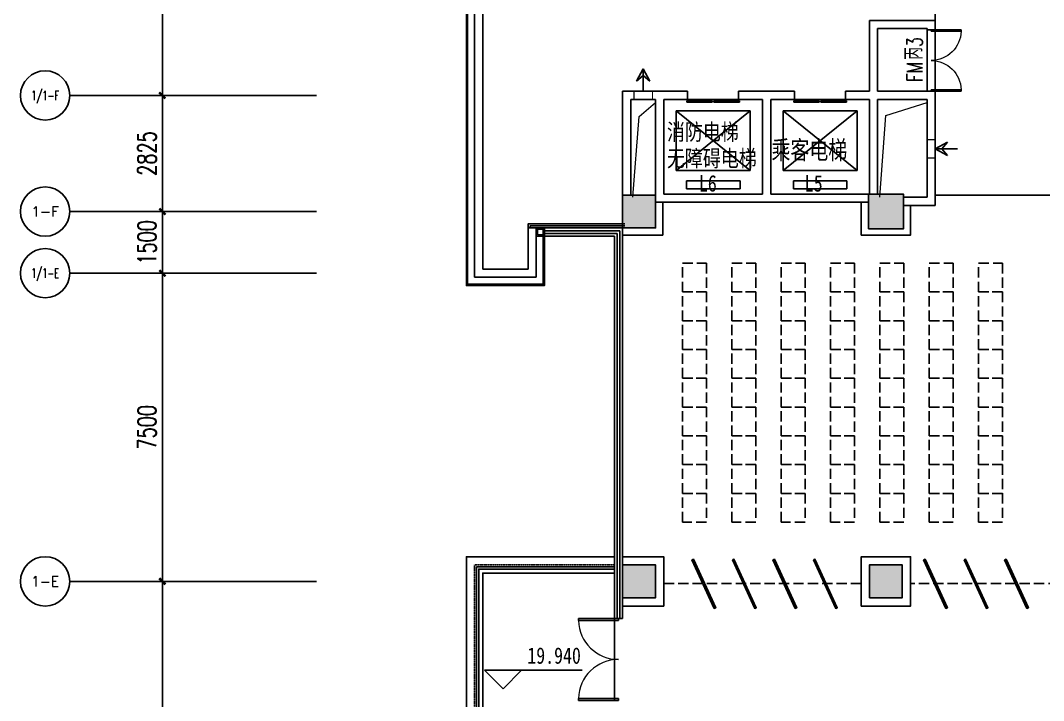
# Model space of a CAD drawing. Header units: millimetres. Extents: x 3288618 to 3380738, y 22100 to 101308.
# Drawn here: x 3288618 to 3313492, y 66788 to 83338 of the extents above; entities that cross this region are included whole.
import ezdxf
from ezdxf.enums import TextEntityAlignment as Align

# ---------------------------------------------------------------- set-up
doc = ezdxf.new("R2010")
doc.units = ezdxf.units.MM
doc.header["$MEASUREMENT"] = 0
doc.linetypes.add('DASH', pattern=[0.35, 0.25, -0.1])
doc.layers.get('0').update_dxf_attribs({"linetype": 'CONTINUOUS'})
doc.layers.get('Defpoints').update_dxf_attribs({"linetype": 'CONTINUOUS'})
for name, color, linetype in [('0-商铺线', 2, 'CONTINUOUS'), ('AXIS', 3, 'CONTINUOUS'), ('COLUMN', 255, 'CONTINUOUS'), ('DIM_ELEV', 3, 'CONTINUOUS'), ('PUB_HATCH', 251, 'CONTINUOUS'), ('RAIL', 163, 'CONTINUOUS'), ('STAIR', 2, 'CONTINUOUS'), ('WALL', 255, 'CONTINUOUS'), ('WINDOW', 4, 'CONTINUOUS'), ('WZ', 7, 'CONTINUOUS'), ('挑空洞投影线', 8, 'CONTINUOUS'), ('排烟', 6, 'CONTINUOUS'), ('文字', 7, 'CONTINUOUS'), ('栏杆', 212, 'CONTINUOUS'), ('电梯', 4, 'CONTINUOUS'), ('门窗', 40, 'CONTINUOUS')]:
    doc.layers.add(name, color=color, linetype=linetype)
doc.layers.add('P-SANR-FIXT', color=6, linetype='CONTINUOUS', lineweight=15)
doc.styles.add('-宋体', font='', dxfattribs={"width": 0.8})
doc.styles.add('_TCH_AXIS', font='COMPLEX', dxfattribs={"bigfont": 'GBCBIG'})
doc.styles.add('_TCH_DIM', font='', dxfattribs={"width": 0.8})
doc.styles.add('_TCH_SPACE', font='SIMPLEX', dxfattribs={"height": 5, "bigfont": 'GBCBIG'})
doc.styles.add('DIM_FONT', font='SIMPLEX', dxfattribs={"width": 0.7, "bigfont": 'GBCBIG'})
doc.styles.get('-宋体').set_extended_font_data('SimSun')
doc.styles.get('_TCH_DIM').set_extended_font_data('SimSun')
doc.dimstyles.new('_TCH_ARCH&&150', dxfattribs={"dimscale": 1.5, "dimtxt": 300, "dimasz": 100, "dimexe": 250, "dimexo": 300, "dimgap": 100, "dimtad": 1, "dimdec": 0, "dimzin": 0, "dimdsep": 46, "dimtxsty": 'DIM_FONT', "dimblk": 'ARCHTICK', "dimcen": 0.09, "dimclrt": 7, "dimazin": 2, "dimtfac": 1, "dimtdec": 0, "dimtix": 1, "dimtmove": 2, "dimatfit": 3, "dimfxl": 1, "dimtolj": 1, "dimtzin": 0, "dimarcsym": 0})

# ---------------------------------------------------------------- blocks, each defined once
blk = doc.blocks.new('_ArchTick')
at = {"color": 0, "linetype": 'ByBlock', "const_width": 0.4}
blk.add_lwpolyline([(-0.5, -0.5), (0.5, 0.5)], dxfattribs=at)
blk = doc.blocks.new('*D24')
at = {"layer": 'AXIS', "color": 0, "lineweight": -2, "transparency": 16777216}
for p, q in [((3295368, 69688), (3291693, 69688)), ((3292068, 60688), (3292068, 69688)), ((3295368, 60688), (3291693, 60688))]:
    blk.add_line(p, q, dxfattribs=at)
at = {"layer": 'Defpoints', "color": 0, "transparency": 16777216}
for p in [(3292068, 69688), (3295818, 69688), (3295818, 60688)]:
    blk.add_point(p, dxfattribs=at)
at = {"layer": 'AXIS', "color": 0, "lineweight": -2, "transparency": 16777216, "xscale": 150, "yscale": 150, "zscale": 150}
for p, rotation in [((3292068, 69688), 90), ((3292068, 60688), 270)]:
    blk.add_blockref('_ArchTick', p, dxfattribs=dict(at, rotation=rotation))
at = {"layer": 'AXIS', "color": 7, "transparency": 16777216, "insert": (3291693, 65188), "char_height": 450, "attachment_point": 5, "rotation": 90, "style": 'DIM_FONT'}
blk.add_mtext('\\A1;9000', dxfattribs=at)
blk = doc.blocks.new('*D25')
at = {"layer": 'AXIS', "color": 0, "lineweight": -2, "transparency": 16777216}
for p, q in [((3295368, 77188), (3291693, 77188)), ((3292068, 69688), (3292068, 77188)), ((3295368, 69688), (3291693, 69688))]:
    blk.add_line(p, q, dxfattribs=at)
at = {"layer": 'Defpoints', "color": 0, "transparency": 16777216}
for p in [(3292068, 77188), (3295818, 77188), (3295818, 69688)]:
    blk.add_point(p, dxfattribs=at)
at = {"layer": 'AXIS', "color": 0, "lineweight": -2, "transparency": 16777216, "xscale": 150, "yscale": 150, "zscale": 150}
for p, rotation in [((3292068, 77188), 90), ((3292068, 69688), 270)]:
    blk.add_blockref('_ArchTick', p, dxfattribs=dict(at, rotation=rotation))
at = {"layer": 'AXIS', "color": 7, "transparency": 16777216, "insert": (3291693, 73438), "char_height": 450, "attachment_point": 5, "rotation": 90, "style": 'DIM_FONT'}
blk.add_mtext('\\A1;7500', dxfattribs=at)
blk = doc.blocks.new('*D26')
at = {"layer": 'AXIS', "color": 0, "lineweight": -2, "transparency": 16777216}
for p, q in [((3295368, 78688), (3291693, 78688)), ((3292068, 77188), (3292068, 78688)), ((3295368, 77188), (3291693, 77188))]:
    blk.add_line(p, q, dxfattribs=at)
at = {"layer": 'Defpoints', "color": 0, "transparency": 16777216}
for p in [(3292068, 78688), (3295818, 78688), (3295818, 77188)]:
    blk.add_point(p, dxfattribs=at)
at = {"layer": 'AXIS', "color": 0, "lineweight": -2, "transparency": 16777216, "xscale": 150, "yscale": 150, "zscale": 150}
for p, rotation in [((3292068, 78688), 90), ((3292068, 77188), 270)]:
    blk.add_blockref('_ArchTick', p, dxfattribs=dict(at, rotation=rotation))
at = {"layer": 'AXIS', "color": 7, "transparency": 16777216, "insert": (3291693, 77938), "char_height": 450, "attachment_point": 5, "rotation": 90, "style": 'DIM_FONT'}
blk.add_mtext('\\A1;1500', dxfattribs=at)
blk = doc.blocks.new('*D27')
at = {"layer": 'AXIS', "color": 0, "lineweight": -2, "transparency": 16777216}
for p, q in [((3295368, 81513), (3291693, 81513)), ((3292068, 78688), (3292068, 81513)), ((3295368, 78688), (3291693, 78688))]:
    blk.add_line(p, q, dxfattribs=at)
at = {"layer": 'Defpoints', "color": 0, "transparency": 16777216}
for p in [(3292068, 81513), (3295818, 81513), (3295818, 78688)]:
    blk.add_point(p, dxfattribs=at)
at = {"layer": 'AXIS', "color": 0, "lineweight": -2, "transparency": 16777216, "xscale": 150, "yscale": 150, "zscale": 150}
for p, rotation in [((3292068, 81513), 90), ((3292068, 78688), 270)]:
    blk.add_blockref('_ArchTick', p, dxfattribs=dict(at, rotation=rotation))
at = {"layer": 'AXIS', "color": 7, "transparency": 16777216, "insert": (3291693, 80101), "char_height": 450, "attachment_point": 5, "rotation": 90, "style": 'DIM_FONT'}
blk.add_mtext('\\A1;2825', dxfattribs=at)
blk = doc.blocks.new('*D28')
at = {"layer": 'AXIS', "color": 0, "lineweight": -2, "transparency": 16777216}
for p, q in [((3295368, 87688), (3291693, 87688)), ((3292068, 81513), (3292068, 87688)), ((3295368, 81513), (3291693, 81513))]:
    blk.add_line(p, q, dxfattribs=at)
at = {"layer": 'Defpoints', "color": 0, "transparency": 16777216}
for p in [(3292068, 87688), (3295818, 87688), (3295818, 81513)]:
    blk.add_point(p, dxfattribs=at)
at = {"layer": 'AXIS', "color": 0, "lineweight": -2, "transparency": 16777216, "xscale": 150, "yscale": 150, "zscale": 150}
for p, rotation in [((3292068, 87688), 90), ((3292068, 81513), 270)]:
    blk.add_blockref('_ArchTick', p, dxfattribs=dict(at, rotation=rotation))
at = {"layer": 'AXIS', "color": 7, "transparency": 16777216, "insert": (3291693, 84601), "char_height": 450, "attachment_point": 5, "rotation": 90, "style": 'DIM_FONT'}
blk.add_mtext('\\A1;6175', dxfattribs=at)
blk = doc.blocks.new('_FZH')
blk.add_lwpolyline([(-0.5, -0.5), (0.5, -0.5), (0.5, 0.5), (-0.5, 0.5)], close=True)
at = {"layer": 'PUB_HATCH'}
blk.add_solid([(-0.5, -0.5), (0.5, -0.5), (-0.5, 0.5), (0.5, 0.5)], dxfattribs=at)
blk = doc.blocks.new('$TCHSYS$LDOR22D')
for p, q in [((-0.517, 0.833), (-0.017, 0.833)), ((-0.517, 0.833), (-0.517, 0.667)), ((-0.017, 0.833), (-0.017, 0.667)), ((0.017, 0.833), (0.017, 0.667)), ((0.017, 0.833), (0.517, 0.833)), ((0.517, 0.833), (0.517, 0.667)), ((-0.517, 0.667), (-0.017, 0.667)), ((0.017, 0.667), (0.517, 0.667)), ((-0.5, 0.5), (0.5, 0.5))]:
    blk.add_line(p, q)
blk = doc.blocks.new('$DorLib2D$00000002')
for p, q in [((-0.5, 0), (-0.5, 0.4875)), ((-0.475, 0.4875), (-0.5, 0.4875)), ((-0.475, 0), (-0.475, 0.4875)), ((0.475, 0), (0.475, 0.4875)), ((0.475, 0.4875), (0.5, 0.4875)), ((0.5, 0), (0.5, 0.4875)), ((-0.5, 0), (-0.475, 0)), ((0.5, 0), (0.475, 0))]:
    blk.add_line(p, q)
at = {"lineweight": 13}
for centre, start, end in [((-0.4875, 0), 0, 88.53072), ((0.4875, 0), 91.46928, 180)]:
    blk.add_arc(centre, 0.4875, start, end, dxfattribs=at)

msp = doc.modelspace()

# ---------------------------------------------------------------- linework, layer by layer
msp.add_line((3310858.4, 85338.5), (3310858.4, 81050.9))
at = {"layer": '0-商铺线'}
msp.add_line((3319358.4, 79088.5), (3310858.4, 79088.5), dxfattribs=at)
for points in [[(3303258.4, 78113.5), (3304233.4, 78113.5), (3304233.4, 78913.5)], [(3309058.4, 78913.5), (3309058.4, 78113.5), (3310258.4, 78113.5), (3310258.4, 78838.5)], [(3303258.4, 70288.5), (3304258.4, 70288.5), (3304258.4, 69088.5), (3303258.4, 69088.5)]]:
    msp.add_lwpolyline(points, dxfattribs=at)
for points in [[(3304943.1, 70212.1), (3304979.4, 70228.8), (3305523.5, 69048.2), (3305487.2, 69031.4)], [(3305927.7, 70212.1), (3305964, 70228.8), (3306508.2, 69048.2), (3306471.8, 69031.4)], [(3306912.3, 70212.1), (3306948.6, 70228.8), (3307492.8, 69048.2), (3307456.5, 69031.4)], [(3307896.9, 70212.1), (3307933.2, 70228.8), (3308477.4, 69048.2), (3308441.1, 69031.4)], [(3309058.4, 69088.5), (3310258.4, 69088.5), (3310258.4, 70288.5), (3309058.4, 70288.5)], [(3310574, 70212.1), (3310610.3, 70228.8), (3311154.5, 69048.2), (3311118.2, 69031.4)], [(3311558.6, 70212.1), (3311595, 70228.8), (3312139.1, 69048.2), (3312102.8, 69031.4)], [(3312543.3, 70212.1), (3312579.6, 70228.8), (3313123.8, 69048.2), (3313087.4, 69031.4)]]:
    msp.add_lwpolyline(points, close=True, dxfattribs=at)
at = {"layer": 'AXIS'}
for p, q in [((3295817.8, 81513.5), (3289817.8, 81513.5)), ((3295817.8, 78688.5), (3289817.8, 78688.5)), ((3295817.8, 77188.5), (3289817.8, 77188.5)), ((3295817.8, 69688.5), (3289817.8, 69688.5))]:
    msp.add_line(p, q, dxfattribs=at)
for centre in [(3289217.8, 81513.5), (3289217.8, 78688.5), (3289217.8, 77188.5), (3289217.8, 69688.5)]:
    msp.add_circle(centre, 600, dxfattribs=at)
at = {"layer": 'DIM_ELEV'}
for p, q in [((3300352.2, 67076.6), (3299902.2, 67526.6)), ((3299902.2, 67526.6), (3302272.5, 67526.6)), ((3300352.2, 67076.6), (3300802.2, 67526.6))]:
    msp.add_line(p, q, dxfattribs=at)
at = {"layer": 'P-SANR-FIXT'}
for p, q in [((3303658.4, 81001.8), (3304058.4, 81338.5)), ((3309658.4, 81025.6), (3310658.4, 81338.5)), ((3303508.4, 79038.5), (3303658.4, 81001.8)), ((3309508.4, 79038.5), (3309658.4, 81025.6))]:
    msp.add_line(p, q, dxfattribs=at)
at = {"layer": 'RAIL'}
for points in [[(3299458.4, 86936.8), (3299458.4, 76888.5), (3300378.6, 76888.5)], [(3299488.4, 86936.8), (3299488.4, 76918.5), (3300373.7, 76918.5)], [(3300192.2, 76888.5), (3301358.4, 76888.5), (3301358.4, 78138.5)], [(3300192.2, 76918.5), (3301328.4, 76918.5), (3301328.4, 78138.5)], [(3303058.4, 70288.5), (3299458.4, 70288.5), (3299458.4, 29288.5), (3347458.4, 29288.5), (3347458.4, 37188.5)]]:
    msp.add_lwpolyline(points, dxfattribs=at)
for points in [[(3301158.4, 78088.5), (3301358.4, 78088.5), (3301358.4, 78288.5), (3301158.4, 78288.5)], [(3301188.4, 78118.5), (3301328.4, 78118.5), (3301328.4, 78258.5), (3301188.4, 78258.5)]]:
    msp.add_lwpolyline(points, close=True, dxfattribs=at)
at = {"layer": 'STAIR'}
for p, q in [((3304558.4, 79688.5), (3304558.4, 81138.5)), ((3304558.4, 81138.5), (3306358.4, 81138.5)), ((3304558.4, 79688.5), (3306358.4, 81138.5)), ((3304558.4, 81138.5), (3306358.4, 79688.5)), ((3306358.4, 81138.5), (3306358.4, 79688.5)), ((3307158.4, 79688.5), (3307158.4, 81138.5)), ((3307158.4, 81138.5), (3308958.4, 81138.5)), ((3307158.4, 79688.5), (3308958.4, 81138.5)), ((3307158.4, 81138.5), (3308958.4, 79688.5)), ((3308963.3, 79688.5), (3308963.3, 81138.5)), ((3304558.4, 79688.5), (3306358.4, 79688.5)), ((3307158.4, 79688.5), (3308958.4, 79688.5)), ((3304814.4, 79238.5), (3304814.4, 79438.5)), ((3304814.4, 79438.5), (3306114.4, 79438.5)), ((3306114.4, 79438.5), (3306114.4, 79238.5)), ((3307408.4, 79238.5), (3307408.4, 79438.5)), ((3307408.4, 79438.5), (3308708.4, 79438.5)), ((3308708.4, 79438.5), (3308708.4, 79238.5)), ((3306114.4, 79238.5), (3304814.4, 79238.5)), ((3308708.4, 79238.5), (3307408.4, 79238.5))]:
    msp.add_line(p, q, dxfattribs=at)
at = {"layer": 'STAIR', "linetype": 'DASH'}
msp.add_lwpolyline([(3347258.4, 37188.5), (3347258.4, 29488.5), (3299658.4, 29488.5), (3299658.4, 70088.5), (3303058.4, 70088.5)], dxfattribs=at)
at = {"layer": 'STAIR'}
msp.add_lwpolyline([(3347058.4, 37188.5), (3347058.4, 29688.5), (3299858.4, 29688.5), (3299858.4, 69888.5), (3303058.4, 69888.5)], dxfattribs=at)
at = {"layer": 'WALL'}
for p, q in [((3299658.4, 86788.5), (3299658.4, 77188.5)), ((3299858.4, 86688.5), (3299858.4, 77288.5)), ((3309458.4, 83338.5), (3309258.4, 83338.5)), ((3309258.4, 83338.5), (3309258.4, 83238.5)), ((3309458.4, 83338.5), (3310858.4, 83338.5)), ((3310858.4, 83113.8), (3310858.4, 83338.5)), ((3309258.4, 81613.5), (3309258.4, 83238.5)), ((3309458.4, 83138.5), (3310658.4, 83138.5)), ((3309458.4, 81613.5), (3309458.4, 83138.5)), ((3310658.4, 83138.5), (3310658.4, 83113.8)), ((3310658.4, 83113.8), (3310858.4, 83113.8)), ((3303258.4, 81613.5), (3303258.4, 79088.5)), ((3303258.4, 81613.5), (3304158.4, 81613.5)), ((3304838.4, 81613.5), (3304158.4, 81613.5)), ((3304838.4, 81413.5), (3304838.4, 81613.5)), ((3306758.4, 81613.5), (3306078.4, 81613.5)), ((3306078.4, 81613.5), (3306078.4, 81413.5)), ((3307438.4, 81613.5), (3306758.4, 81613.5)), ((3307438.4, 81413.5), (3307438.4, 81613.5)), ((3309258.4, 81613.5), (3308678.4, 81613.5)), ((3308678.4, 81613.5), (3308678.4, 81413.5)), ((3309458.4, 81613.5), (3310658.4, 81613.5)), ((3310858.4, 81613.8), (3310658.4, 81613.8)), ((3310658.4, 81613.8), (3310658.4, 81613.5)), ((3310858.4, 81513.5), (3310858.4, 81613.8)), ((3303458.4, 81413.5), (3303458.4, 79088.5)), ((3303458.4, 81413.5), (3304058.4, 81413.5)), ((3304058.4, 78913.5), (3304058.4, 81413.5)), ((3304258.4, 79113.5), (3304258.4, 81413.5)), ((3304258.4, 81413.5), (3304838.4, 81413.5)), ((3306078.4, 81413.5), (3306658.4, 81413.5)), ((3306658.4, 79113.5), (3306658.4, 81413.5)), ((3306858.4, 79113.5), (3306858.4, 81413.5)), ((3306858.4, 81413.5), (3307438.4, 81413.5)), ((3308678.4, 81413.5), (3309258.4, 81413.5)), ((3309258.4, 79113.5), (3309258.4, 81413.5)), ((3309458.4, 79113.5), (3309458.4, 81413.5)), ((3309458.4, 81413.5), (3310658.4, 81413.5)), ((3310658.4, 79038.5), (3310658.4, 81413.5)), ((3310858.4, 78838.5), (3310858.4, 81513.5)), ((3304258.4, 79113.5), (3306658.4, 79113.5)), ((3306858.4, 79113.5), (3309233.4, 79113.5)), ((3304058.4, 78913.5), (3309233.4, 78913.5)), ((3306758.4, 78913.5), (3309233.4, 78913.5)), ((3310083.4, 79038.5), (3310658.4, 79038.5)), ((3310083.4, 78838.5), (3310858.4, 78838.5)), ((3301358.4, 78288.5), (3300958.4, 78288.5)), ((3300958.4, 77288.5), (3300958.4, 78288.5)), ((3301358.4, 78088.5), (3301358.4, 78288.5)), ((3301158.4, 78088.5), (3301358.4, 78088.5)), ((3301158.4, 77088.5), (3301158.4, 78088.5)), ((3299658.4, 77188.5), (3299658.4, 77088.5)), ((3299858.4, 77288.5), (3300958.4, 77288.5)), ((3299858.4, 77088.5), (3299658.4, 77088.5)), ((3299858.4, 77088.5), (3301158.4, 77088.5)), ((3299858.4, 77088.5), (3299858.4, 77088.5))]:
    msp.add_line(p, q, dxfattribs=at)
at = {"layer": 'WINDOW'}
for p, q in [((3310658.4, 81613.8), (3310658.4, 83113.8)), ((3310858.4, 81613.8), (3310858.4, 83113.8)), ((3301358.4, 78288.5), (3303258.4, 78288.5)), ((3301358.4, 78088.5), (3301358.4, 78288.5)), ((3301358.4, 78221.8), (3303191.7, 78221.8)), ((3301358.4, 78155.1), (3303125.1, 78155.1)), ((3303125.1, 78155.1), (3303125.1, 68788.5)), ((3303191.7, 78221.8), (3303191.7, 68788.5)), ((3303258.4, 78288.5), (3303258.4, 70088.5)), ((3301358.4, 78088.5), (3303058.4, 78088.5)), ((3303058.4, 78088.5), (3303058.4, 68788.5)), ((3303258.4, 69288.5), (3303258.4, 68788.5)), ((3303058.4, 68788.5), (3303258.4, 68788.5)), ((3303058.4, 68788.5), (3303058.4, 66788.5))]:
    msp.add_line(p, q, dxfattribs=at)
at = {"layer": 'WZ', "linetype": 'DASH', "const_width": 30}
for points in [[(3303533.4, 81413.5), (3303533.4, 81613.5), (3303983.4, 81613.5), (3303983.4, 81413.5)], [(3310658.4, 80438.5), (3310858.4, 80438.5), (3310858.4, 79988.5), (3310658.4, 79988.5)]]:
    msp.add_lwpolyline(points, close=True, dxfattribs=at)
at = {"layer": '挑空洞投影线', "linetype": 'DASH', "ltscale": 1000}
for p, q in [((3309058.4, 69638.5), (3304258.4, 69638.5)), ((3318058.4, 69638.5), (3310258.4, 69638.5))]:
    msp.add_line(p, q, dxfattribs=at)
for points in [[(3305293.5, 77431.1), (3305293.5, 76731.1), (3304713.5, 76731.1), (3304713.5, 77431.1)], [(3306493.5, 77431.1), (3306493.5, 76731.1), (3305913.5, 76731.1), (3305913.5, 77431.1)], [(3307693.5, 77431.1), (3307693.5, 76731.1), (3307113.5, 76731.1), (3307113.5, 77431.1)], [(3308893.5, 77431.1), (3308893.5, 76731.1), (3308313.5, 76731.1), (3308313.5, 77431.1)], [(3310093.5, 77431.1), (3310093.5, 76731.1), (3309513.5, 76731.1), (3309513.5, 77431.1)], [(3311293.5, 77431.1), (3311293.5, 76731.1), (3310713.5, 76731.1), (3310713.5, 77431.1)], [(3312493.5, 77431.1), (3312493.5, 76731.1), (3311913.5, 76731.1), (3311913.5, 77431.1)], [(3305293.5, 76731.1), (3305293.5, 76031.1), (3304713.5, 76031.1), (3304713.5, 76731.1)], [(3306493.5, 76731.1), (3306493.5, 76031.1), (3305913.5, 76031.1), (3305913.5, 76731.1)], [(3307693.5, 76731.1), (3307693.5, 76031.1), (3307113.5, 76031.1), (3307113.5, 76731.1)], [(3308893.5, 76731.1), (3308893.5, 76031.1), (3308313.5, 76031.1), (3308313.5, 76731.1)], [(3310093.5, 76731.1), (3310093.5, 76031.1), (3309513.5, 76031.1), (3309513.5, 76731.1)], [(3311293.5, 76731.1), (3311293.5, 76031.1), (3310713.5, 76031.1), (3310713.5, 76731.1)], [(3312493.5, 76731.1), (3312493.5, 76031.1), (3311913.5, 76031.1), (3311913.5, 76731.1)], [(3305293.5, 76031.1), (3305293.5, 75331.1), (3304713.5, 75331.1), (3304713.5, 76031.1)], [(3306493.5, 76031.1), (3306493.5, 75331.1), (3305913.5, 75331.1), (3305913.5, 76031.1)], [(3307693.5, 76031.1), (3307693.5, 75331.1), (3307113.5, 75331.1), (3307113.5, 76031.1)], [(3308893.5, 76031.1), (3308893.5, 75331.1), (3308313.5, 75331.1), (3308313.5, 76031.1)], [(3310093.5, 76031.1), (3310093.5, 75331.1), (3309513.5, 75331.1), (3309513.5, 76031.1)], [(3311293.5, 76031.1), (3311293.5, 75331.1), (3310713.5, 75331.1), (3310713.5, 76031.1)], [(3312493.5, 76031.1), (3312493.5, 75331.1), (3311913.5, 75331.1), (3311913.5, 76031.1)], [(3305293.5, 75331.1), (3305293.5, 74631.1), (3304713.5, 74631.1), (3304713.5, 75331.1)], [(3306493.5, 75331.1), (3306493.5, 74631.1), (3305913.5, 74631.1), (3305913.5, 75331.1)], [(3307693.5, 75331.1), (3307693.5, 74631.1), (3307113.5, 74631.1), (3307113.5, 75331.1)], [(3308893.5, 75331.1), (3308893.5, 74631.1), (3308313.5, 74631.1), (3308313.5, 75331.1)], [(3310093.5, 75331.1), (3310093.5, 74631.1), (3309513.5, 74631.1), (3309513.5, 75331.1)], [(3311293.5, 75331.1), (3311293.5, 74631.1), (3310713.5, 74631.1), (3310713.5, 75331.1)], [(3312493.5, 75331.1), (3312493.5, 74631.1), (3311913.5, 74631.1), (3311913.5, 75331.1)], [(3305293.5, 74631.1), (3305293.5, 73931.1), (3304713.5, 73931.1), (3304713.5, 74631.1)], [(3306493.5, 74631.1), (3306493.5, 73931.1), (3305913.5, 73931.1), (3305913.5, 74631.1)], [(3307693.5, 74631.1), (3307693.5, 73931.1), (3307113.5, 73931.1), (3307113.5, 74631.1)], [(3308893.5, 74631.1), (3308893.5, 73931.1), (3308313.5, 73931.1), (3308313.5, 74631.1)], [(3310093.5, 74631.1), (3310093.5, 73931.1), (3309513.5, 73931.1), (3309513.5, 74631.1)], [(3311293.5, 74631.1), (3311293.5, 73931.1), (3310713.5, 73931.1), (3310713.5, 74631.1)], [(3312493.5, 74631.1), (3312493.5, 73931.1), (3311913.5, 73931.1), (3311913.5, 74631.1)], [(3305293.5, 73931.1), (3305293.5, 73231), (3304713.5, 73231), (3304713.5, 73931.1)], [(3306493.5, 73931.1), (3306493.5, 73231.1), (3305913.5, 73231.1), (3305913.5, 73931.1)], [(3307693.5, 73931.1), (3307693.5, 73231.1), (3307113.5, 73231.1), (3307113.5, 73931.1)], [(3308893.5, 73931.1), (3308893.5, 73231.1), (3308313.5, 73231.1), (3308313.5, 73931.1)], [(3310093.5, 73931.1), (3310093.5, 73231.1), (3309513.5, 73231.1), (3309513.5, 73931.1)], [(3311293.5, 73931.1), (3311293.5, 73231.1), (3310713.5, 73231.1), (3310713.5, 73931.1)], [(3312493.5, 73931.1), (3312493.5, 73231.1), (3311913.5, 73231.1), (3311913.5, 73931.1)], [(3305293.5, 73231), (3305293.5, 72531), (3304713.5, 72531), (3304713.5, 73231)], [(3306493.5, 73231.1), (3306493.5, 72531), (3305913.5, 72531), (3305913.5, 73231.1)], [(3307693.5, 73231.1), (3307693.5, 72531), (3307113.5, 72531), (3307113.5, 73231.1)], [(3308893.5, 73231.1), (3308893.5, 72531), (3308313.5, 72531), (3308313.5, 73231.1)], [(3310093.5, 73231.1), (3310093.5, 72531.1), (3309513.5, 72531.1), (3309513.5, 73231.1)], [(3311293.5, 73231.1), (3311293.5, 72531.1), (3310713.5, 72531.1), (3310713.5, 73231.1)], [(3312493.5, 73231.1), (3312493.5, 72531.1), (3311913.5, 72531.1), (3311913.5, 73231.1)], [(3305293.5, 72531), (3305293.5, 71831), (3304713.5, 71831), (3304713.5, 72531)], [(3306493.5, 72531), (3306493.5, 71831), (3305913.5, 71831), (3305913.5, 72531)], [(3307693.5, 72531), (3307693.5, 71831), (3307113.5, 71831), (3307113.5, 72531)], [(3308893.5, 72531), (3308893.5, 71831), (3308313.5, 71831), (3308313.5, 72531)], [(3310093.5, 72531.1), (3310093.5, 71831), (3309513.5, 71831), (3309513.5, 72531.1)], [(3311293.5, 72531.1), (3311293.5, 71831), (3310713.5, 71831), (3310713.5, 72531.1)], [(3312493.5, 72531.1), (3312493.5, 71831), (3311913.5, 71831), (3311913.5, 72531.1)], [(3305293.5, 71831), (3305293.5, 71131), (3304713.5, 71131), (3304713.5, 71831)], [(3306493.5, 71831), (3306493.5, 71131), (3305913.5, 71131), (3305913.5, 71831)], [(3307693.5, 71831), (3307693.5, 71131), (3307113.5, 71131), (3307113.5, 71831)], [(3308893.5, 71831), (3308893.5, 71131), (3308313.5, 71131), (3308313.5, 71831)], [(3310093.5, 71831), (3310093.5, 71131), (3309513.5, 71131), (3309513.5, 71831)], [(3311293.5, 71831), (3311293.5, 71131), (3310713.5, 71131), (3310713.5, 71831)], [(3312493.5, 71831), (3312493.5, 71131), (3311913.5, 71131), (3311913.5, 71831)]]:
    msp.add_lwpolyline(points, close=True, dxfattribs=at)
at = {"layer": '排烟'}
for p, q in [((3303758.4, 82157.5), (3303596.7, 81862.3)), ((3303758.4, 82157.5), (3303758.4, 81613.5)), ((3303758.4, 82157.5), (3303920.2, 81862.3)), ((3303758.4, 81998.2), (3303596.7, 81862.3)), ((3303758.4, 81998.2), (3303920.2, 81862.3)), ((3310858.4, 80213.5), (3311153.6, 80375.2)), ((3311017.7, 80213.5), (3311153.6, 80375.2)), ((3310858.4, 80213.5), (3311402.4, 80213.5)), ((3310858.4, 80213.5), (3311153.6, 80051.7)), ((3311017.7, 80213.5), (3311153.6, 80051.7))]:
    msp.add_line(p, q, dxfattribs=at)
at = {"layer": '栏杆'}
for points in [[(3300958.4, 78288.5), (3300958.4, 78388.5), (3303308.4, 78388.5)], [(3301008.4, 78288.5), (3301008.4, 78338.5), (3303308.4, 78338.5)], [(3347208.4, 37188.5), (3347208.4, 29538.5), (3299708.4, 29538.5), (3299708.4, 70038.5), (3303058.4, 70038.5)], [(3347158.4, 37188.5), (3347158.4, 29588.5), (3299758.4, 29588.5), (3299758.4, 69988.5), (3303058.4, 69988.5)]]:
    msp.add_lwpolyline(points, dxfattribs=at)

# ---------------------------------------------------------------- block references
at = {"layer": 'COLUMN'}
for p, xscale, yscale, zscale in [((3309658.4, 78688.5), 850, 850, 850), ((3303658.4, 78688.5), 800, 800, 800), ((3303658.4, 69688.5), 800, 800, 800), ((3309658.4, 69688.5), 800, 800, 800)]:
    msp.add_blockref('_FZH', p, dxfattribs=dict(at, xscale=xscale, yscale=yscale, zscale=zscale))
at = {"layer": 'WINDOW'}
for p, xscale, yscale, zscale, rotation in [((3310758.4, 82363.8), 1500, -1500, 1500, 89.9999999995205), ((3303158.4, 67788.5), -2000, -2000, -2000, 270)]:
    msp.add_blockref('$DorLib2D$00000002', p, dxfattribs=dict(at, xscale=xscale, yscale=yscale, zscale=zscale, rotation=rotation))
at = {"layer": 'WINDOW', "xscale": 1240, "yscale": -200, "zscale": 1240}
for p in [(3305458.4, 81513.5), (3308058.4, 81513.5)]:
    msp.add_blockref('$TCHSYS$LDOR22D', p, dxfattribs=at)

# ---------------------------------------------------------------- texts
at = {"layer": 'AXIS', "color": 7, "style": '_TCH_AXIS', "width": 0.65625}
for s, p, p2 in [('1/1-F', (3288877, 81397.5), (3289558.6, 81397.5)), ('1/1-E', (3288877, 77072.5), (3289558.6, 77072.5))]:
    msp.add_text(s, height=232.03, dxfattribs=at).set_placement(p, p2, align=Align.FIT)
at = {"layer": 'AXIS', "color": 7, "style": '_TCH_AXIS'}
for s, p, p2 in [('1-F', (3288880, 78564), (3289555.6, 78564)), ('1-E', (3288880, 69564), (3289555.6, 69564))]:
    msp.add_text(s, height=248.91, dxfattribs=at).set_placement(p, p2, align=Align.FIT)
at = {"layer": 'DIM_ELEV', "color": 7, "style": '_TCH_DIM', "width": 0.8}
msp.add_text('19.940', height=398.73, dxfattribs=at).set_placement((3300940.9, 67684.1))
at = {"layer": '文字', "style": '-宋体'}
for s, height, width, p in [('消防电梯', 400, 0.8, (3304335.3, 80427.2)), ('乘客电梯', 450, 0.75, (3306877.5, 79961.7)), ('无障碍电梯', 400, 0.8, (3304335.3, 79781.8))]:
    msp.add_text(s, height=height, dxfattribs=dict(at, width=width)).set_placement(p)
at = {"layer": '电梯', "style": '-宋体', "width": 0.8}
for s, p in [('L6', (3305111.7, 79174)), ('L5', (3307685.2, 79174))]:
    msp.add_text(s, height=400, dxfattribs=at).set_placement(p)
at = {"layer": '门窗', "style": '_TCH_SPACE', "width": 0.705882}
for s, p in [('3', (3310549.7, 82696.6)), ('FM', (3310549.7, 81840.7))]:
    msp.add_text(s, height=382.5, rotation=90, dxfattribs=at).set_placement(p)
at = {"layer": '门窗', "style": '_TCH_SPACE'}
msp.add_text('丙', height=434, rotation=90, dxfattribs=at).set_placement((3310549.7, 82380.7))

# ---------------------------------------------------------------- dimensions: what is measured, and where the dimension line sits
at = {"layer": 'AXIS'}
for p1, p2, picture, middle in [((3295817.8, 81513.5), (3295817.8, 87688.5), '*D28', (3291692.8, 84601)), ((3295817.8, 78688.5), (3295817.8, 81513.5), '*D27', (3291692.8, 80101)), ((3295817.8, 77188.5), (3295817.8, 78688.5), '*D26', (3291692.8, 77938.5)), ((3295817.8, 69688.5), (3295817.8, 77188.5), '*D25', (3291692.8, 73438.5)), ((3295817.8, 60688.5), (3295817.8, 69688.5), '*D24', (3291692.8, 65188.5))]:
    dim = msp.add_aligned_dim(p1=p1, p2=p2, distance=3750, dimstyle='_TCH_ARCH&&150', dxfattribs=at)
    dim.commit()
    dim.dimension.update_dxf_attribs({"geometry": picture, "text_midpoint": middle})

doc.saveas('drawing.dxf')
